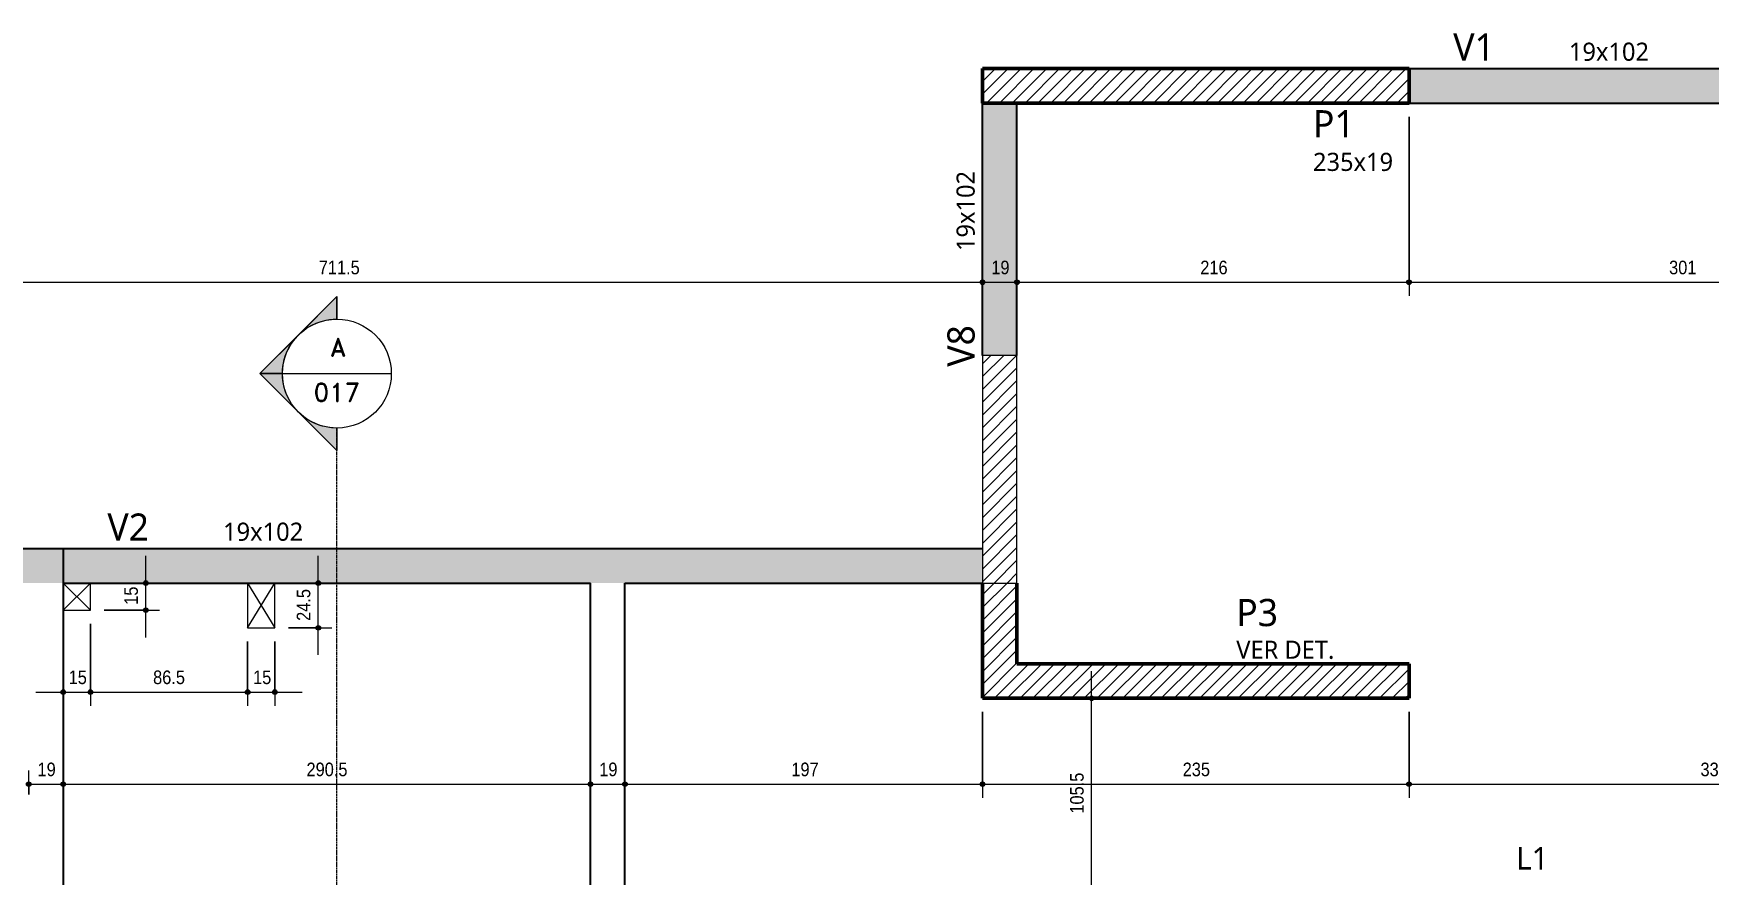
# Model space of a CAD drawing. Header units: centimetres. Extents: x -1095 to 23421, y -520 to 84300.
# Drawn here: x 1846 to 2769, y 230 to 693 of the extents above; entities that cross this region are included whole.
import ezdxf

# ---------------------------------------------------------------- set-up
doc = ezdxf.new("R2010")
doc.units = ezdxf.units.CM
doc.linetypes.add('Centro de 6 mm', pattern=[1.32, 0.6, -0.24, 0.24, -0.24])
for name, color, linetype, lineweight in [('A-ANNO-DIMS', 7, 'Continuous', 9), ('A-ANNO-DIMS-50', 7, 'Continuous', 9), ('A-DETL-GENF', 7, 'Continuous', 18), ('A-DETL-THIN', 7, 'Continuous', 18), ('A-FLOR', 7, 'Continuous', 9), ('A-FLOR-IDEN', 7, 'Continuous', 9), ('G-ANNO-SYMB', 7, 'Continuous', 9), ('S-BEAM', 7, 'Continuous', 9), ('S-BEAM-IDEN', 7, 'Continuous', 9), ('S-COLS', 7, 'Continuous', 9), ('S-COLS-IDEN', 7, 'Continuous', 9)]:
    doc.layers.add(name, color=color, linetype=linetype, lineweight=lineweight)
doc.styles.add('Fira Sans_1', font='', dxfattribs={"width": 0.9, "height": 7.5})
doc.styles.add('Gadugi', font='gadugi.ttf', dxfattribs={"height": 15})
doc.styles.add('Gadugi_1', font='gadugi.ttf', dxfattribs={"height": 10})
doc.styles.add('Gadugi_3', font='gadugi.ttf', dxfattribs={"height": 12.5})
doc.styles.add('Gadugi_4', font='gadugi.ttf', dxfattribs={"height": 0.2})
doc.styles.add('RomanD', font='romand__.ttf', dxfattribs={"height": 10})
doc.styles.get('Fira Sans_1').set_extended_font_data('Fira Sans')
doc.dimstyles.new('PED_R80_1_5mm_ACIMA_As_ESQ__R00', dxfattribs={"dimscale": 30.48, "dimtxt": 10.229846, "dimasz": 0.328084, "dimexe": 0.246063, "dimexo": 0.246063, "dimgap": 0.049213, "dimtad": 1, "dimdec": 1, "dimrnd": 0.5, "dimdsep": 46, "dimtxsty": 'Fira Sans_1', "dimblk1": 'DOTSMALL', "dimblk2": 'DOTSMALL', "dimsah": 1, "dimcen": 0.09, "dimdle": 0.492126, "dimazin": 0, "dimtfac": 1, "dimtdec": 4, "dimtix": 1, "dimtmove": 0, "dimatfit": 3, "dimfxl": 1, "dimtvp": 1, "dimtolj": 1, "dimtzin": 0, "dimarcsym": 2})
pattern_1 = [(45, (2663.54, 0), (-3.535534, 3.535534), [])]

# ---------------------------------------------------------------- blocks, each defined once
blk = doc.blocks.new('PED_TAG_PILAR_R03 - PILAR VER DET_-2523782-PL600 - PRÉ-FORMA DA COBERTURA')
at = {"layer": 'S-COLS-IDEN', "insert": (0.115, -0.625), "char_height": 0.2, "width": 1.37089, "attachment_point": 1, "style": 'Gadugi_4'}
blk.add_mtext('VER DET.', dxfattribs=at)
blk = doc.blocks.new('Corte - M_Cabeça do corte - Preenchida-2060824-PL600 - PRÉ-FORMA DA COBERTURA')
at = {"layer": 'G-ANNO-SYMB'}
h = blk.add_hatch(color=256, dxfattribs=at)
edge = h.paths.add_edge_path(flags=0)
edge.add_line((-0.6, 0.849), (-0.6, 0.6))
edge.add_arc((-0.6, 0), 0.6, 90, 135)
edge.add_line((-1.024, 0.424), (-0.6, 0.849))
h = blk.add_hatch(color=256, dxfattribs=at)
edge = h.paths.add_edge_path(flags=0)
edge.add_line((-0.6, 0.849), (-0.176, 0.424))
edge.add_arc((-0.6, 0), 0.6, 45, 90)
edge.add_line((-0.6, 0.6), (-0.6, 0.849))
h = blk.add_hatch(color=256, dxfattribs=at)
edge = h.paths.add_edge_path(flags=0)
edge.add_line((-1.449, 0), (-1.024, 0.424))
edge.add_arc((-0.6, 0), 0.6, 135, 180)
edge.add_line((-1.2, 0), (-1.449, 0))
h = blk.add_hatch(color=256, dxfattribs=at)
edge = h.paths.add_edge_path(flags=0)
edge.add_line((0.249, 0), (0, 0))
edge.add_arc((-0.6, 0), 0.6, 360, 405)
edge.add_line((-0.176, 0.424), (0.249, 0))
for p, q in [((-0.6, 0.849), (-1.449, 0)), ((-0.6, 0.849), (-1.024, 0.424)), ((-0.6, 0.849), (0.249, 0)), ((-0.6, 0.6), (-0.6, 0.849)), ((-0.6, 0.849), (-0.6, 0.6)), ((-0.176, 0.424), (-0.6, 0.849)), ((-1.024, 0.424), (-1.449, 0)), ((0.249, 0), (-0.176, 0.424)), ((-1.449, 0), (-1.2, 0)), ((0, 0), (0.249, 0)), ((-1.2, 0), (-1.449, 0)), ((0, 0), (0.249, 0))]:
    blk.add_line(p, q, dxfattribs=at)
for start, end in [(360, 180), (90, 135), (45, 90), (135, 180), (360, 45), (180, 360)]:
    blk.add_arc((-0.6, 0), 0.6, start, end, dxfattribs=at)
blk = doc.blocks.new('DIMBLOCK4-PL600 - PRÉ-FORMA DA COBERTURA')
at = {"layer": 'A-ANNO-DIMS-50', "true_color": 0x000032}
h = blk.add_hatch(color=178, dxfattribs=at)
edge = h.paths.add_edge_path(flags=0)
edge.add_arc((1843.04, 279.44), 1.25, 0, 360)
h = blk.add_hatch(color=178, dxfattribs=at)
edge = h.paths.add_edge_path(flags=0)
edge.add_arc((1862.04, 279.44), 1.25, 0, 360)
at = {"layer": 'A-ANNO-DIMS-50', "color": 178, "true_color": 0x000032}
for p, q in [((1843.04, 273.71), (1843.04, 286.94)), ((1862.04, 273.71), (1862.04, 286.94)), ((1843.04, 279.44), (1862.04, 279.44)), ((1843.04, 279.44), (1843.04, 273.71)), ((1862.04, 279.44), (1862.04, 273.71))]:
    blk.add_line(p, q, dxfattribs=at)
for centre in [(1843.04, 279.44), (1862.04, 279.44)]:
    blk.add_circle(centre, 1.25, dxfattribs=at)
at = {"layer": 'A-ANNO-DIMS-50', "color": 0, "insert": (1847.88, 291.33), "char_height": 7.5, "width": 11.1741, "attachment_point": 1, "line_spacing_factor": 1.049215, "style": 'Fira Sans_1'}
blk.add_mtext('19', dxfattribs=at)
blk = doc.blocks.new('_DotSmall')
at = {"color": 0, "linetype": 'ByBlock', "const_width": 0.5}
blk.add_lwpolyline([(-0.0625, 0, 1), (0.0625, 0, 1)], format="xyb", close=True, dxfattribs=at)
blk = doc.blocks.new('DIMBLOCK5-PL600 - PRÉ-FORMA DA COBERTURA')
at = {"layer": 'A-ANNO-DIMS-50', "true_color": 0x000032}
h = blk.add_hatch(color=178, dxfattribs=at)
edge = h.paths.add_edge_path(flags=0)
edge.add_arc((1862.04, 279.44), 1.25, 0, 360)
h = blk.add_hatch(color=178, dxfattribs=at)
edge = h.paths.add_edge_path(flags=0)
edge.add_arc((2152.54, 279.44), 1.25, 0, 360)
at = {"layer": 'A-ANNO-DIMS-50', "color": 178, "true_color": 0x000032}
for p, q in [((1862.04, 273.71), (1862.04, 286.94)), ((2152.54, 273.71), (2152.54, 286.94)), ((1862.04, 279.44), (2152.54, 279.44)), ((1862.04, 279.44), (1862.04, 273.71)), ((2152.54, 279.44), (2152.54, 273.71))]:
    blk.add_line(p, q, dxfattribs=at)
for centre in [(1862.04, 279.44), (2152.54, 279.44)]:
    blk.add_circle(centre, 1.25, dxfattribs=at)
at = {"layer": 'A-ANNO-DIMS-50', "color": 0, "insert": (1996.08, 291.33), "char_height": 7.5, "width": 26.9124, "attachment_point": 1, "line_spacing_factor": 1.049215, "style": 'Fira Sans_1'}
blk.add_mtext('290.5', dxfattribs=at)
blk = doc.blocks.new('DIMBLOCK6-PL600 - PRÉ-FORMA DA COBERTURA')
at = {"layer": 'A-ANNO-DIMS-50', "true_color": 0x000032}
h = blk.add_hatch(color=178, dxfattribs=at)
edge = h.paths.add_edge_path(flags=0)
edge.add_arc((2152.54, 279.44), 1.25, 0, 360)
h = blk.add_hatch(color=178, dxfattribs=at)
edge = h.paths.add_edge_path(flags=0)
edge.add_arc((2171.54, 279.44), 1.25, 0, 360)
at = {"layer": 'A-ANNO-DIMS-50', "color": 178, "true_color": 0x000032}
for p, q in [((2152.54, 273.71), (2152.54, 286.94)), ((2171.54, 273.71), (2171.54, 286.94)), ((2152.54, 279.44), (2171.54, 279.44)), ((2152.54, 279.44), (2152.54, 273.71)), ((2171.54, 279.44), (2171.54, 273.71))]:
    blk.add_line(p, q, dxfattribs=at)
for centre in [(2152.54, 279.44), (2171.54, 279.44)]:
    blk.add_circle(centre, 1.25, dxfattribs=at)
at = {"layer": 'A-ANNO-DIMS-50', "color": 0, "insert": (2157.38, 291.33), "char_height": 7.5, "width": 11.1741, "attachment_point": 1, "line_spacing_factor": 1.049215, "style": 'Fira Sans_1'}
blk.add_mtext('19', dxfattribs=at)
blk = doc.blocks.new('DIMBLOCK7-PL600 - PRÉ-FORMA DA COBERTURA')
at = {"layer": 'A-ANNO-DIMS-50', "true_color": 0x000032}
h = blk.add_hatch(color=178, dxfattribs=at)
edge = h.paths.add_edge_path(flags=0)
edge.add_arc((2171.54, 279.44), 1.25, 0, 360)
h = blk.add_hatch(color=178, dxfattribs=at)
edge = h.paths.add_edge_path(flags=0)
edge.add_arc((2368.54, 279.44), 1.25, 0, 360)
at = {"layer": 'A-ANNO-DIMS-50', "color": 178, "true_color": 0x000032}
for p, q in [((2368.54, 319.25), (2368.54, 271.94)), ((2368.54, 279.44), (2368.54, 319.25)), ((2171.54, 273.71), (2171.54, 286.94)), ((2171.54, 279.44), (2368.54, 279.44)), ((2171.54, 279.44), (2171.54, 273.71))]:
    blk.add_line(p, q, dxfattribs=at)
for centre in [(2171.54, 279.44), (2368.54, 279.44)]:
    blk.add_circle(centre, 1.25, dxfattribs=at)
at = {"layer": 'A-ANNO-DIMS-50', "color": 0, "insert": (2263.22, 291.33), "char_height": 7.5, "width": 16.3678, "attachment_point": 1, "line_spacing_factor": 1.049215, "style": 'Fira Sans_1'}
blk.add_mtext('197', dxfattribs=at)
blk = doc.blocks.new('DIMBLOCK8-PL600 - PRÉ-FORMA DA COBERTURA')
at = {"layer": 'A-ANNO-DIMS-50', "true_color": 0x000032}
h = blk.add_hatch(color=178, dxfattribs=at)
edge = h.paths.add_edge_path(flags=0)
edge.add_arc((2368.54, 279.44), 1.25, 0, 360)
h = blk.add_hatch(color=178, dxfattribs=at)
edge = h.paths.add_edge_path(flags=0)
edge.add_arc((2603.54, 279.44), 1.25, 0, 360)
at = {"layer": 'A-ANNO-DIMS-50', "color": 178, "true_color": 0x000032}
for p, q in [((2368.54, 319.25), (2368.54, 271.94)), ((2368.54, 279.44), (2368.54, 319.25)), ((2603.54, 319.25), (2603.54, 271.94)), ((2603.54, 279.44), (2603.54, 319.25)), ((2368.54, 279.44), (2603.54, 279.44))]:
    blk.add_line(p, q, dxfattribs=at)
for centre in [(2368.54, 279.44), (2603.54, 279.44)]:
    blk.add_circle(centre, 1.25, dxfattribs=at)
at = {"layer": 'A-ANNO-DIMS-50', "color": 0, "insert": (2478.83, 291.33), "char_height": 7.5, "width": 17.312, "attachment_point": 1, "line_spacing_factor": 1.049215, "style": 'Fira Sans_1'}
blk.add_mtext('235', dxfattribs=at)
blk = doc.blocks.new('DIMBLOCK9-PL600 - PRÉ-FORMA DA COBERTURA')
at = {"layer": 'A-ANNO-DIMS-50', "true_color": 0x000032}
h = blk.add_hatch(color=178, dxfattribs=at)
edge = h.paths.add_edge_path(flags=0)
edge.add_arc((2603.54, 279.44), 1.25, 0, 360)
h = blk.add_hatch(color=178, dxfattribs=at)
edge = h.paths.add_edge_path(flags=0)
edge.add_arc((2939.54, 279.44), 1.25, 0, 360)
at = {"layer": 'A-ANNO-DIMS-50', "color": 178, "true_color": 0x000032}
for p, q in [((2939.54, 382.75), (2939.54, 271.94)), ((2939.54, 279.44), (2939.54, 382.75)), ((2603.54, 319.25), (2603.54, 271.94)), ((2603.54, 279.44), (2603.54, 319.25)), ((2603.54, 279.44), (2939.54, 279.44))]:
    blk.add_line(p, q, dxfattribs=at)
for centre in [(2603.54, 279.44), (2939.54, 279.44)]:
    blk.add_circle(centre, 1.25, dxfattribs=at)
at = {"layer": 'A-ANNO-DIMS-50', "color": 0, "insert": (2764.13, 291.33), "char_height": 7.5, "width": 17.7842, "attachment_point": 1, "line_spacing_factor": 1.049215, "style": 'Fira Sans_1'}
blk.add_mtext('336', dxfattribs=at)
blk = doc.blocks.new('DIMBLOCK61-PL600 - PRÉ-FORMA DA COBERTURA')
at = {"layer": 'A-ANNO-DIMS-50', "true_color": 0x000032}
h = blk.add_hatch(color=178, dxfattribs=at)
edge = h.paths.add_edge_path(flags=0)
edge.add_arc((1657.04, 556.02), 1.25, 0, 360)
h = blk.add_hatch(color=178, dxfattribs=at)
edge = h.paths.add_edge_path(flags=0)
edge.add_arc((2368.54, 556.02), 1.25, 0, 360)
at = {"layer": 'A-ANNO-DIMS-50', "color": 178, "true_color": 0x000032}
for p, q in [((1657.04, 550.29), (1657.04, 563.52)), ((2368.54, 550.29), (2368.54, 563.52)), ((1657.04, 556.02), (2368.54, 556.02)), ((1657.04, 556.02), (1657.04, 550.29)), ((2368.54, 556.02), (2368.54, 550.29))]:
    blk.add_line(p, q, dxfattribs=at)
for centre in [(1657.04, 556.02), (2368.54, 556.02)]:
    blk.add_circle(centre, 1.25, dxfattribs=at)
at = {"layer": 'A-ANNO-DIMS-50', "color": 0, "insert": (2002.82, 567.91), "char_height": 7.5, "width": 23.9221, "attachment_point": 1, "line_spacing_factor": 1.049215, "style": 'Fira Sans_1'}
blk.add_mtext('711.5', dxfattribs=at)
blk = doc.blocks.new('DIMBLOCK62-PL600 - PRÉ-FORMA DA COBERTURA')
at = {"layer": 'A-ANNO-DIMS-50', "true_color": 0x000032}
h = blk.add_hatch(color=178, dxfattribs=at)
edge = h.paths.add_edge_path(flags=0)
edge.add_arc((2368.54, 556.02), 1.25, 0, 360)
h = blk.add_hatch(color=178, dxfattribs=at)
edge = h.paths.add_edge_path(flags=0)
edge.add_arc((2387.54, 556.02), 1.25, 0, 360)
at = {"layer": 'A-ANNO-DIMS-50', "color": 178, "true_color": 0x000032}
for p, q in [((2368.54, 550.29), (2368.54, 563.52)), ((2387.54, 550.29), (2387.54, 563.52)), ((2368.54, 556.02), (2387.54, 556.02)), ((2368.54, 556.02), (2368.54, 550.29)), ((2387.54, 556.02), (2387.54, 550.29))]:
    blk.add_line(p, q, dxfattribs=at)
for centre in [(2368.54, 556.02), (2387.54, 556.02)]:
    blk.add_circle(centre, 1.25, dxfattribs=at)
at = {"layer": 'A-ANNO-DIMS-50', "color": 0, "insert": (2373.38, 567.91), "char_height": 7.5, "width": 11.1741, "attachment_point": 1, "line_spacing_factor": 1.049215, "style": 'Fira Sans_1'}
blk.add_mtext('19', dxfattribs=at)
blk = doc.blocks.new('DIMBLOCK63-PL600 - PRÉ-FORMA DA COBERTURA')
at = {"layer": 'A-ANNO-DIMS-50', "true_color": 0x000032}
h = blk.add_hatch(color=178, dxfattribs=at)
edge = h.paths.add_edge_path(flags=0)
edge.add_arc((2387.54, 556.02), 1.25, 0, 360)
h = blk.add_hatch(color=178, dxfattribs=at)
edge = h.paths.add_edge_path(flags=0)
edge.add_arc((2603.54, 556.02), 1.25, 0, 360)
at = {"layer": 'A-ANNO-DIMS-50', "color": 178, "true_color": 0x000032}
for p, q in [((2603.54, 647.25), (2603.54, 548.52)), ((2603.54, 556.02), (2603.54, 647.25)), ((2387.54, 550.29), (2387.54, 563.52)), ((2387.54, 556.02), (2603.54, 556.02)), ((2387.54, 556.02), (2387.54, 550.29))]:
    blk.add_line(p, q, dxfattribs=at)
for centre in [(2387.54, 556.02), (2603.54, 556.02)]:
    blk.add_circle(centre, 1.25, dxfattribs=at)
at = {"layer": 'A-ANNO-DIMS-50', "color": 0, "insert": (2488.52, 567.91), "char_height": 7.5, "width": 16.8399, "attachment_point": 1, "line_spacing_factor": 1.049215, "style": 'Fira Sans_1'}
blk.add_mtext('216', dxfattribs=at)
blk = doc.blocks.new('DIMBLOCK64-PL600 - PRÉ-FORMA DA COBERTURA')
at = {"layer": 'A-ANNO-DIMS-50', "true_color": 0x000032}
h = blk.add_hatch(color=178, dxfattribs=at)
edge = h.paths.add_edge_path(flags=0)
edge.add_arc((2603.54, 556.02), 1.25, 0, 360)
h = blk.add_hatch(color=178, dxfattribs=at)
edge = h.paths.add_edge_path(flags=0)
edge.add_arc((2904.55, 556.02), 1.25, 0, 360)
at = {"layer": 'A-ANNO-DIMS-50', "color": 178, "true_color": 0x000032}
for p, q in [((2603.54, 647.25), (2603.54, 548.52)), ((2603.54, 556.02), (2603.54, 647.25)), ((2904.55, 550.29), (2904.55, 563.52)), ((2603.54, 556.02), (2904.55, 556.02)), ((2904.55, 556.02), (2904.55, 550.29))]:
    blk.add_line(p, q, dxfattribs=at)
for centre in [(2603.54, 556.02), (2904.55, 556.02)]:
    blk.add_circle(centre, 1.25, dxfattribs=at)
at = {"layer": 'A-ANNO-DIMS-50', "color": 0, "insert": (2746.83, 567.91), "char_height": 7.5, "width": 17.312, "attachment_point": 1, "line_spacing_factor": 1.049215, "style": 'Fira Sans_1'}
blk.add_mtext('301', dxfattribs=at)
blk = doc.blocks.new('DIMBLOCK72-PL600 - PRÉ-FORMA DA COBERTURA')
at = {"layer": 'A-ANNO-DIMS-50', "true_color": 0x000032}
h = blk.add_hatch(color=178, dxfattribs=at)
edge = h.paths.add_edge_path(flags=0)
edge.add_arc((1862.04, 330.19), 1.25, 0, 360)
h = blk.add_hatch(color=178, dxfattribs=at)
edge = h.paths.add_edge_path(flags=0)
edge.add_arc((1877.04, 330.19), 1.25, 0, 360)
at = {"layer": 'A-ANNO-DIMS-50', "color": 178, "true_color": 0x000032}
for p, q in [((1877.04, 367.85), (1877.04, 322.69)), ((1877.04, 330.19), (1877.04, 367.85)), ((1862.04, 324.46), (1862.04, 337.69)), ((1847.04, 330.19), (1877.04, 330.19)), ((1862.04, 330.19), (1862.04, 324.46))]:
    blk.add_line(p, q, dxfattribs=at)
for centre in [(1862.04, 330.19), (1877.04, 330.19)]:
    blk.add_circle(centre, 1.25, dxfattribs=at)
at = {"layer": 'A-ANNO-DIMS-50', "color": 0, "insert": (1865.02, 342.08), "char_height": 7.5, "width": 10.8594, "attachment_point": 1, "line_spacing_factor": 1.049215, "style": 'Fira Sans_1'}
blk.add_mtext('15', dxfattribs=at)
blk = doc.blocks.new('DIMBLOCK73-PL600 - PRÉ-FORMA DA COBERTURA')
at = {"layer": 'A-ANNO-DIMS-50', "true_color": 0x000032}
h = blk.add_hatch(color=178, dxfattribs=at)
edge = h.paths.add_edge_path(flags=0)
edge.add_arc((1877.04, 330.19), 1.25, 0, 360)
h = blk.add_hatch(color=178, dxfattribs=at)
edge = h.paths.add_edge_path(flags=0)
edge.add_arc((1963.65, 330.19), 1.25, 0, 360)
at = {"layer": 'A-ANNO-DIMS-50', "color": 178, "true_color": 0x000032}
for p, q in [((1877.04, 367.85), (1877.04, 322.69)), ((1877.04, 330.19), (1877.04, 367.85)), ((1963.65, 358.13), (1963.65, 322.69)), ((1963.65, 330.19), (1963.65, 358.13)), ((1877.04, 330.19), (1963.65, 330.19))]:
    blk.add_line(p, q, dxfattribs=at)
for centre in [(1877.04, 330.19), (1963.65, 330.19)]:
    blk.add_circle(centre, 1.25, dxfattribs=at)
at = {"layer": 'A-ANNO-DIMS-50', "color": 0, "insert": (1911.56, 342.08), "char_height": 7.5, "width": 21.0892, "attachment_point": 1, "line_spacing_factor": 1.049215, "style": 'Fira Sans_1'}
blk.add_mtext('86.5', dxfattribs=at)
blk = doc.blocks.new('DIMBLOCK74-PL600 - PRÉ-FORMA DA COBERTURA')
at = {"layer": 'A-ANNO-DIMS-50', "true_color": 0x000032}
h = blk.add_hatch(color=178, dxfattribs=at)
edge = h.paths.add_edge_path(flags=0)
edge.add_arc((1963.65, 330.19), 1.25, 0, 360)
h = blk.add_hatch(color=178, dxfattribs=at)
edge = h.paths.add_edge_path(flags=0)
edge.add_arc((1978.65, 330.19), 1.25, 0, 360)
at = {"layer": 'A-ANNO-DIMS-50', "color": 178, "true_color": 0x000032}
for p, q in [((1963.65, 358.13), (1963.65, 322.69)), ((1963.65, 330.19), (1963.65, 358.13)), ((1978.65, 358.13), (1978.65, 322.69)), ((1978.65, 330.19), (1978.65, 358.13)), ((1963.65, 330.19), (1993.65, 330.19))]:
    blk.add_line(p, q, dxfattribs=at)
for centre in [(1963.65, 330.19), (1978.65, 330.19)]:
    blk.add_circle(centre, 1.25, dxfattribs=at)
at = {"layer": 'A-ANNO-DIMS-50', "color": 0, "insert": (1966.63, 342.08), "char_height": 7.5, "width": 10.8594, "attachment_point": 1, "line_spacing_factor": 1.049215, "style": 'Fira Sans_1'}
blk.add_mtext('15', dxfattribs=at)
blk = doc.blocks.new('DIMBLOCK75-PL600 - PRÉ-FORMA DA COBERTURA')
at = {"layer": 'A-ANNO-DIMS-50', "true_color": 0x000032}
h = blk.add_hatch(color=178, dxfattribs=at)
edge = h.paths.add_edge_path(flags=0)
edge.add_arc((1907.56, 390.25), 1.25, 0, 360)
h = blk.add_hatch(color=178, dxfattribs=at)
edge = h.paths.add_edge_path(flags=0)
edge.add_arc((1907.56, 375.35), 1.25, 0, 360)
at = {"layer": 'A-ANNO-DIMS-50', "color": 178, "true_color": 0x000032}
for p, q in [((1907.56, 360.35), (1907.56, 405.25)), ((1913.29, 390.25), (1900.06, 390.25)), ((1907.56, 390.25), (1913.29, 390.25)), ((1884.54, 375.35), (1915.06, 375.35)), ((1907.56, 375.35), (1884.54, 375.35))]:
    blk.add_line(p, q, dxfattribs=at)
for centre in [(1907.56, 390.25), (1907.56, 375.35)]:
    blk.add_circle(centre, 1.25, dxfattribs=at)
at = {"layer": 'A-ANNO-DIMS-50', "color": 0, "insert": (1895.67, 378.28), "char_height": 7.5, "width": 10.8594, "attachment_point": 1, "rotation": 90, "line_spacing_factor": 1.049215, "style": 'Fira Sans_1'}
blk.add_mtext('15', dxfattribs=at)
blk = doc.blocks.new('DIMBLOCK76-PL600 - PRÉ-FORMA DA COBERTURA')
at = {"layer": 'A-ANNO-DIMS-50', "true_color": 0x000032}
h = blk.add_hatch(color=178, dxfattribs=at)
edge = h.paths.add_edge_path(flags=0)
edge.add_arc((2002.57, 390.25), 1.25, 0, 360)
h = blk.add_hatch(color=178, dxfattribs=at)
edge = h.paths.add_edge_path(flags=0)
edge.add_arc((2002.57, 365.63), 1.25, 0, 360)
at = {"layer": 'A-ANNO-DIMS-50', "color": 178, "true_color": 0x000032}
for p, q in [((2002.57, 350.63), (2002.57, 405.25)), ((2008.31, 390.25), (1995.07, 390.25)), ((2002.57, 390.25), (2008.31, 390.25)), ((1986.15, 365.63), (2010.07, 365.63)), ((2002.57, 365.63), (1986.15, 365.63))]:
    blk.add_line(p, q, dxfattribs=at)
for centre in [(2002.57, 390.25), (2002.57, 365.63)]:
    blk.add_circle(centre, 1.25, dxfattribs=at)
at = {"layer": 'A-ANNO-DIMS-50', "color": 0, "insert": (1990.69, 369.42), "char_height": 7.5, "width": 20.4597, "attachment_point": 1, "rotation": 90, "line_spacing_factor": 1.049215, "style": 'Fira Sans_1'}
blk.add_mtext('24.5', dxfattribs=at)
blk = doc.blocks.new('DIMBLOCK78-PL600 - PRÉ-FORMA DA COBERTURA')
at = {"layer": 'A-ANNO-DIMS-50', "true_color": 0x000032}
h = blk.add_hatch(color=178, dxfattribs=at)
edge = h.paths.add_edge_path(flags=0)
edge.add_arc((2428.67, 326.75), 1.25, 0, 360)
h = blk.add_hatch(color=178, dxfattribs=at)
edge = h.paths.add_edge_path(flags=0)
edge.add_arc((2428.67, 221.28), 1.25, 0, 360)
at = {"layer": 'A-ANNO-DIMS-50', "color": 178, "true_color": 0x000032}
for p, q in [((2428.67, 221.28), (2428.67, 341.75)), ((2434.4, 326.75), (2421.17, 326.75)), ((2428.67, 326.75), (2434.4, 326.75)), ((2398.04, 221.28), (2436.17, 221.28)), ((2428.67, 221.28), (2398.04, 221.28))]:
    blk.add_line(p, q, dxfattribs=at)
for centre in [(2428.67, 326.75), (2428.67, 221.28)]:
    blk.add_circle(centre, 1.25, dxfattribs=at)
at = {"layer": 'A-ANNO-DIMS-50', "color": 0, "insert": (2416.78, 263.19), "char_height": 7.5, "width": 25.9681, "attachment_point": 1, "rotation": 90, "line_spacing_factor": 1.049215, "style": 'Fira Sans_1'}
blk.add_mtext('105.5', dxfattribs=at)

msp = doc.modelspace()

# ---------------------------------------------------------------- hatches: boundary and pattern name
at = {"layer": 'A-DETL-GENF', "true_color": 0x808080}
h = msp.add_hatch(dxfattribs=at)
h.set_pattern_fill('FP_1', color=8, style=0, pattern_type=2)
h.set_pattern_definition(pattern_1)
h.paths.add_polyline_path([(2387.54, 390.25), (2387.54, 515.75), (2368.54, 515.75), (2368.54, 390.25)], flags=0)
at = {"layer": 'S-BEAM', "true_color": 0xffffcc}
for points in [[(2893.03, 654.75), (2974.54, 654.75), (2974.54, 673.75), (2603.54, 673.75), (2603.54, 654.75)], [(2387.54, 515.75), (2387.54, 654.75), (2368.54, 654.75), (2368.54, 515.75)], [(1862.04, 390.25), (1862.04, 409.25), (1582.04, 409.25), (1582.04, 390.25), (1843.04, 390.25)], [(2171.54, 390.25), (2368.54, 390.25), (2368.54, 409.25), (1862.04, 409.25), (1862.04, 390.25), (2152.54, 390.25)]]:
    msp.add_hatch(color=7, dxfattribs=at).paths.add_polyline_path(points, flags=0)
at = {"layer": 'S-COLS', "lineweight": 18, "true_color": 0x808080}
h = msp.add_hatch(dxfattribs=at)
h.set_pattern_fill('FP_1', color=8, style=0, pattern_type=2)
h.set_pattern_definition(pattern_1)
h.paths.add_polyline_path([(2368.54, 654.75), (2603.54, 654.75), (2603.54, 673.75), (2368.54, 673.75)], flags=0)
h = msp.add_hatch(dxfattribs=at)
h.set_pattern_fill('FP_1', color=8, style=0, pattern_type=2)
h.set_pattern_definition(pattern_1)
h.paths.add_polyline_path([(2570.5, 326.75), (2603.54, 326.75), (2603.54, 345.75), (2387.54, 345.75), (2387.54, 390.25), (2368.54, 390.25), (2368.54, 326.75)], flags=0)

# ---------------------------------------------------------------- linework, layer by layer
at = {"lineweight": 18}
for p, q in [((1862.04, 375.35), (1877.04, 390.25)), ((1862.04, 390.25), (1877.04, 375.35)), ((1963.66, 390.24), (1978.65, 365.64)), ((1963.66, 365.64), (1978.65, 390.24))]:
    msp.add_line(p, q, dxfattribs=at)
at = {"layer": 'A-DETL-THIN'}
for p, q in [((2387.54, 515.75), (2368.54, 515.75)), ((2368.54, 515.75), (2368.54, 390.25)), ((2387.54, 390.25), (2387.54, 515.75)), ((2368.54, 390.25), (2387.54, 390.25))]:
    msp.add_line(p, q, dxfattribs=at)
at = {"layer": 'A-FLOR', "lineweight": 18}
for p, q in [((1877.04, 375.35), (1877.04, 390.25)), ((1963.65, 390.25), (1963.65, 365.63)), ((1978.65, 365.63), (1978.65, 390.25)), ((1862.04, 375.35), (1877.04, 375.35)), ((1963.65, 365.63), (1978.65, 365.63))]:
    msp.add_line(p, q, dxfattribs=at)
at = {"layer": 'G-ANNO-SYMB'}
msp.add_line((1982.81, 505.68), (2042.81, 505.68), dxfattribs=at)
at = {"layer": 'G-ANNO-SYMB', "linetype": 'Centro de 6 mm'}
msp.add_line((2012.81, -443.5), (2012.81, 475.68), dxfattribs=at)
at = {"layer": 'S-BEAM', "lineweight": 25}
for p, q in [((2603.54, 673.75), (2974.54, 673.75)), ((2368.54, 515.75), (2368.54, 654.75)), ((2387.54, 515.75), (2387.54, 654.75)), ((2603.54, 654.75), (2974.54, 654.75)), ((1582.04, 409.25), (1862.04, 409.25)), ((1862.04, 409.25), (1862.04, 390.25)), ((1862.04, 409.25), (2368.54, 409.25)), ((1862.04, 390.25), (1862.04, -370.75)), ((1862.04, 390.25), (2152.54, 390.25)), ((2152.54, 13.75), (2152.54, 390.25)), ((2171.54, 13.75), (2171.54, 390.25)), ((2171.54, 390.25), (2368.54, 390.25))]:
    msp.add_line(p, q, dxfattribs=at)
at = {"layer": 'S-COLS', "lineweight": 50}
for p, q in [((2368.54, 654.75), (2368.54, 673.75)), ((2368.54, 673.75), (2603.54, 673.75)), ((2603.54, 673.75), (2603.54, 654.75)), ((2603.54, 654.75), (2368.54, 654.75)), ((2368.54, 326.75), (2368.54, 390.25)), ((2387.54, 390.25), (2387.54, 345.75)), ((2387.54, 345.75), (2603.54, 345.75)), ((2603.54, 345.75), (2603.54, 326.75)), ((2603.54, 326.75), (2368.54, 326.75))]:
    msp.add_line(p, q, dxfattribs=at)

# ---------------------------------------------------------------- block references
at = {"layer": 'G-ANNO-SYMB', "extrusion": (0, 0, -1), "xscale": 49.99999999999998, "yscale": 49.99999999999998, "zscale": 49.99999999999998, "rotation": 270.0000000000002}
msp.add_blockref('Corte - M_Cabeça do corte - Preenchida-2060824-PL600 - PRÉ-FORMA DA COBERTURA', (-2012.81, 475.68), dxfattribs=at)
at = {"layer": 'S-COLS-IDEN', "xscale": 49.99999999999998, "yscale": 49.99999999999998, "zscale": 49.99999999999998}
msp.add_blockref('PED_TAG_PILAR_R03 - PILAR VER DET_-2523782-PL600 - PRÉ-FORMA DA COBERTURA', (2502.62, 389.77), dxfattribs=at)

# ---------------------------------------------------------------- texts
at = {"layer": 'A-FLOR-IDEN', "insert": (2662.57, 244.82), "char_height": 12.5, "width": 21.6456, "attachment_point": 1, "style": 'Gadugi_3'}
msp.add_mtext('L1', dxfattribs=at)
at = {"layer": 'G-ANNO-SYMB', "char_height": 10, "attachment_point": 1, "style": 'RomanD'}
for s, insert, width in [('A', (2009.25, 525.3), 11.2236), ('017', (2000, 500.36), 33.6709)]:
    msp.add_mtext(s, dxfattribs=dict(at, insert=insert, width=width))
at = {"layer": 'S-BEAM-IDEN', "attachment_point": 1}
for s, insert, char_height, width, style in [('V1', (2627.9, 693.1), 15, 30.0633, 'Gadugi'), ('19x102', (2691.61, 688.07), 10, 54.1139, 'Gadugi_1'), ('V2', (1886.4, 428.6), 15, 30.0633, 'Gadugi'), ('19x102', (1950.11, 423.57), 10, 54.1139, 'Gadugi_1')]:
    msp.add_mtext(s, dxfattribs=dict(at, insert=insert, char_height=char_height, width=width, style=style))
at = {"layer": 'S-BEAM-IDEN', "attachment_point": 1, "rotation": 90}
for s, insert, char_height, width, style in [('19x102', (2354.22, 573.21), 10, 54.1139, 'Gadugi_1'), ('V8', (2349.19, 509.51), 15, 30.0633, 'Gadugi')]:
    msp.add_mtext(s, dxfattribs=dict(at, insert=insert, char_height=char_height, width=width, style=style))
at = {"layer": 'S-COLS-IDEN', "attachment_point": 1}
for s, insert, char_height, width, style in [('P1', (2550.62, 650.85), 15, 28.4599, 'Gadugi'), ('235x19', (2550.62, 627.36), 10, 54.1139, 'Gadugi_1'), ('P3', (2508.36, 381.53), 15, 28.4599, 'Gadugi')]:
    msp.add_mtext(s, dxfattribs=dict(at, insert=insert, char_height=char_height, width=width, style=style))

# ---------------------------------------------------------------- dimensions: what is measured, and where the dimension line sits
at = {"layer": 'A-ANNO-DIMS', "color": 178, "true_color": 0x000032}
for base, p1, p2, override, picture, middle in [((2603.54, 556.02), (2387.54, 557.79), (2603.54, 654.75), {"dimpost": '<>', "dimfxl": 236.763085}, 'DIMBLOCK63-PL600 - PRÉ-FORMA DA COBERTURA', (2495.54, 561.34)), ((2904.55, 556.02), (2603.54, 654.75), (2904.55, 557.79), {"dimpost": '<>', "dimfxl": 316.241141}, 'DIMBLOCK64-PL600 - PRÉ-FORMA DA COBERTURA', (2754.05, 561.34)), ((2368.54, 556.02), (1657.04, 557.79), (2368.54, 557.79), {"dimpost": '<>', "dimfxl": 711.500022}, 'DIMBLOCK61-PL600 - PRÉ-FORMA DA COBERTURA', (2012.79, 561.34)), ((2387.54, 556.02), (2368.54, 557.79), (2387.54, 557.79), {"dimpost": '<>', "dimfxl": 19}, 'DIMBLOCK62-PL600 - PRÉ-FORMA DA COBERTURA', (2378.04, 561.39)), ((2939.54, 279.44), (2603.54, 326.75), (2939.54, 390.25), {"dimpost": '<>', "dimfxl": 341.947687}, 'DIMBLOCK9-PL600 - PRÉ-FORMA DA COBERTURA', (2771.54, 284.76)), ((1877.04, 330.19), (1862.04, 331.96), (1877.04, 375.35), {"dimpost": '<>', "dimfxl": 45.915645}, 'DIMBLOCK72-PL600 - PRÉ-FORMA DA COBERTURA', (1869.54, 335.51)), ((1963.65, 330.19), (1877.04, 375.35), (1963.65, 365.63), {"dimpost": '<>', "dimfxl": 87.157211}, 'DIMBLOCK73-PL600 - PRÉ-FORMA DA COBERTURA', (1920.35, 335.51)), ((1978.65, 330.19), (1963.65, 365.63), (1978.65, 365.63), {"dimpost": '<>', "dimfxl": 15}, 'DIMBLOCK74-PL600 - PRÉ-FORMA DA COBERTURA', (1971.15, 335.51)), ((2368.54, 279.44), (2171.54, 281.21), (2368.54, 326.75), {"dimpost": '<>', "dimfxl": 202.194944}, 'DIMBLOCK7-PL600 - PRÉ-FORMA DA COBERTURA', (2270.04, 284.81)), ((2603.54, 279.44), (2368.54, 326.75), (2603.54, 326.75), {"dimpost": '<>', "dimfxl": 235}, 'DIMBLOCK8-PL600 - PRÉ-FORMA DA COBERTURA', (2486.04, 284.76)), ((1862.04, 279.44), (1843.04, 281.21), (1862.04, 281.21), {"dimpost": '<>', "dimfxl": 19}, 'DIMBLOCK4-PL600 - PRÉ-FORMA DA COBERTURA', (1852.54, 284.81)), ((2152.54, 279.44), (1862.04, 281.21), (2152.54, 281.21), {"dimpost": '<>', "dimfxl": 290.499986}, 'DIMBLOCK5-PL600 - PRÉ-FORMA DA COBERTURA', (2007.29, 284.81)), ((2171.54, 279.44), (2152.54, 281.21), (2171.54, 281.21), {"dimpost": '<>', "dimfxl": 19}, 'DIMBLOCK6-PL600 - PRÉ-FORMA DA COBERTURA', (2162.04, 284.81))]:
    dim = msp.add_linear_dim(base=base, p1=p1, p2=p2, dimstyle='PED_R80_1_5mm_ACIMA_As_ESQ__R00', override=override, dxfattribs=at)
    dim.commit()
    dim.dimension.update_dxf_attribs({"geometry": picture, "text_midpoint": middle})
for base, p1, p2, override, picture, middle in [((1907.56, 390.25), (1877.04, 375.35), (1905.79, 390.25), {"dimpost": '<>', "dimfxl": 32.380617}, 'DIMBLOCK75-PL600 - PRÉ-FORMA DA COBERTURA', (1902.24, 382.8)), ((2002.57, 390.25), (1978.65, 365.63), (2000.81, 390.25), {"dimpost": '<>', "dimfxl": 33.116182}, 'DIMBLOCK76-PL600 - PRÉ-FORMA DA COBERTURA', (1997.26, 377.94)), ((2428.67, 326.75), (2390.54, 221.28), (2426.9, 326.75), {"dimpost": '<>', "dimfxl": 111.562567}, 'DIMBLOCK78-PL600 - PRÉ-FORMA DA COBERTURA', (2423.35, 274.01))]:
    dim = msp.add_linear_dim(base=base, p1=p1, p2=p2, angle=90, dimstyle='PED_R80_1_5mm_ACIMA_As_ESQ__R00', override=override, dxfattribs=at)
    dim.commit()
    dim.dimension.update_dxf_attribs({"geometry": picture, "text_midpoint": middle})

doc.saveas('drawing.dxf')
